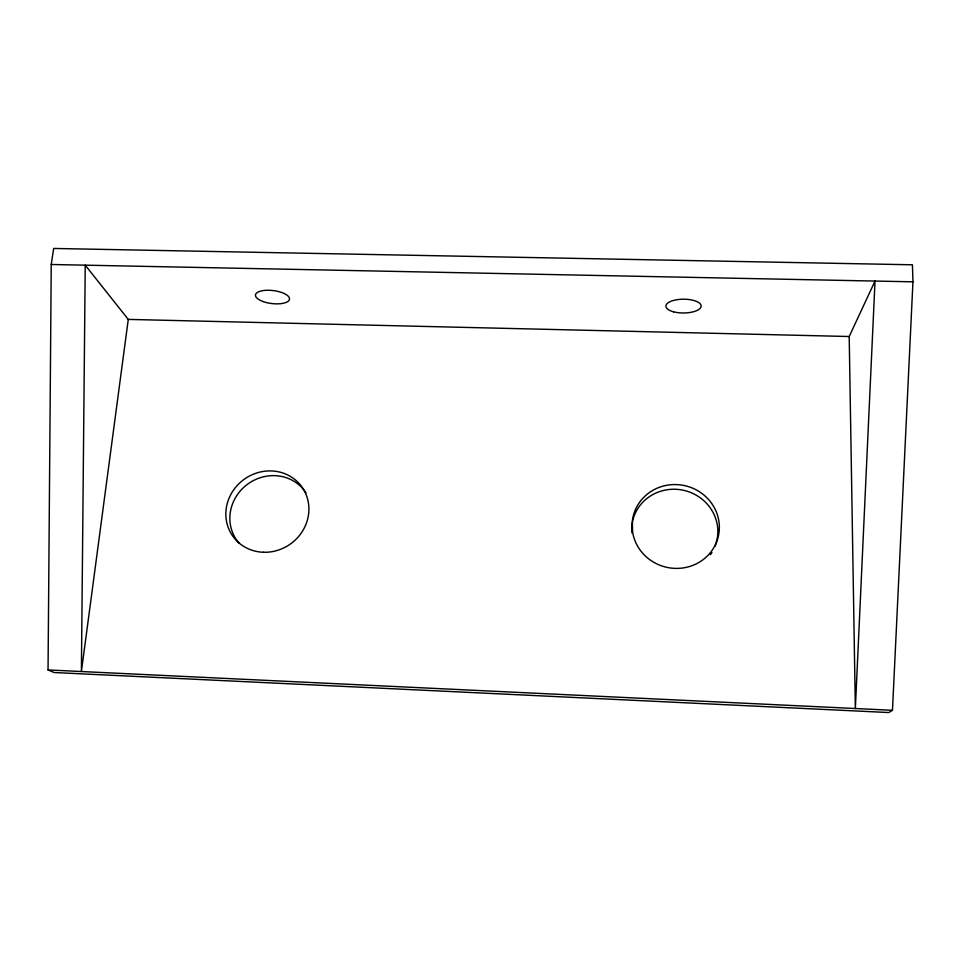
<?xml version="1.0" encoding="UTF-8"?>
<svg xmlns="http://www.w3.org/2000/svg" width="961" height="961" viewBox="0 0 961 961"><rect width="100%" height="100%" fill="white"/><g stroke="black" fill="none" stroke-linecap="round" stroke-linejoin="round"><path stroke-width="1.44" d="M48.05 669.937L51.245 264.491L53.66 248.455L912.433 264.792L912.95 281.825L892.469 710.299L888.817 712.545L54.164 672.52L48.05 669.937L892.469 710.299M128.269 319.4L81.397 671.523L85.229 265.176L128.269 319.4L849.2 336.518L875.027 281.056L855.35 708.521L849.2 336.518M51.245 264.491L912.95 281.825M631.99 533.019L631.882 525.03A43.245 41.383 13.6 0 1 685.037 490.651A43.245 41.383 13.6 0 1 715.02 546.304M711.945 552.407A43.245 41.383 13.6 0 1 710.431 554.689M238.989 543.049A41.948 39.365 -35.8 0 1 247.289 484.416A41.948 39.365 -35.8 0 1 306.03 492.933M632.542 531.649L632.386 520.73A43.738 41.828 13.3 0 1 698.695 491.287A43.738 41.828 13.3 0 1 699.644 562.005A43.738 41.828 13.3 0 1 632.542 531.649M263.638 552.263A42.416 39.761 -35.7 0 0 305.057 492.26A42.416 39.761 -35.7 0 0 233.415 490.254A42.416 39.761 -35.7 0 0 263.638 552.263M263.062 301.55A17.154 6.535 7 0 0 289.489 299.243A17.154 6.535 7 0 0 264.9 290.378A17.154 6.535 7 0 0 263.062 301.55M673.589 311.82A17.634 6.895 -0.2 0 0 701.098 306.559A17.634 6.895 -0.2 0 0 675.871 299.904A17.634 6.895 -0.2 0 0 673.589 311.82"/></g></svg>
